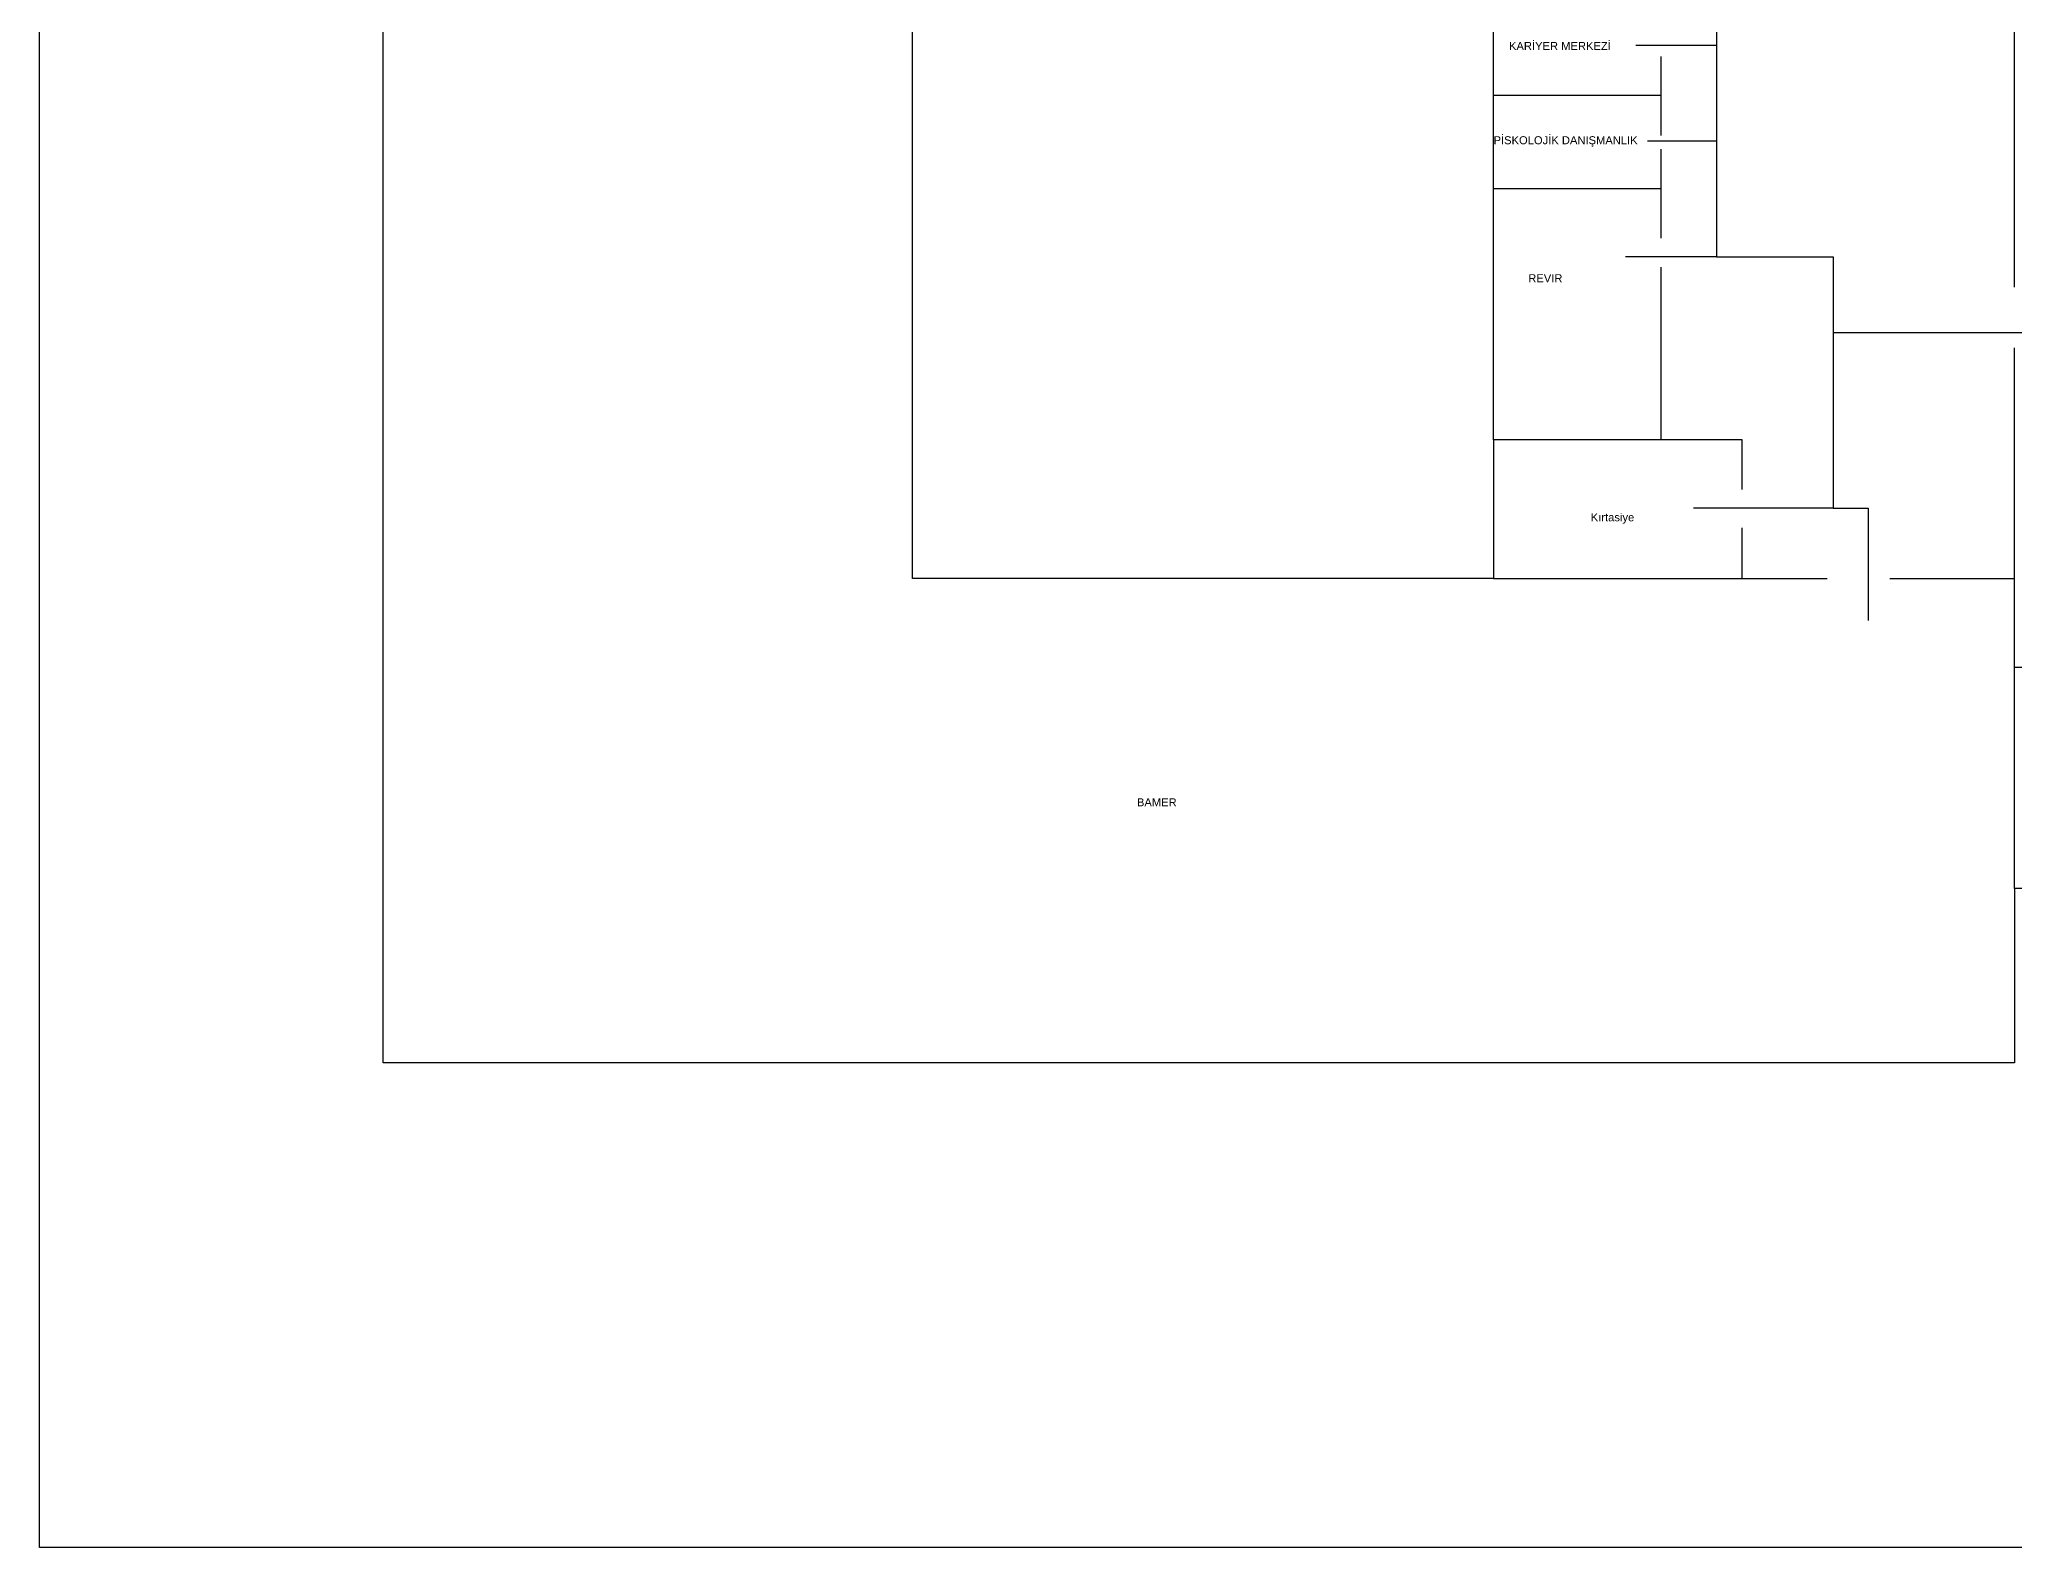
# Model space of a CAD drawing. Header units: metres. Extents: x 38820.6 to 38876.2, y 38467.9 to 38509.7.
# Drawn here: x 38820.59 to 38845.27, y 38467.91 to 38486.76 of the extents above; entities that cross this region are included whole.
import ezdxf

# ---------------------------------------------------------------- set-up
doc = ezdxf.new("R2010")
doc.units = ezdxf.units.M
doc.header["$MEASUREMENT"] = 0
for name, color, linetype in [('Paths', 70, 'Continuous'), ('Rooms', 10, 'Continuous'), ('Walls', 140, 'Continuous')]:
    doc.layers.add(name, color=color, linetype=linetype)
doc.styles.add('Annotative', font='arial.ttf')
picture_1 = doc.add_image_def('image1.jpeg', size_in_pixel=(1600, 1200))

msp = doc.modelspace()

# ---------------------------------------------------------------- linework, layer by layer
at = {"layer": 'Paths'}
for points in [[(38843.11, 38493.868), (38841.545, 38493.868), (38841.545, 38484.042), (38840.407, 38484.042)], [(38841.545, 38486.685), (38840.536, 38486.685)], [(38841.545, 38485.489), (38840.684, 38485.489)], [(38843.004, 38483.096), (38845.888, 38483.096), (38845.888, 38481.001), (38854.187, 38481.001), (38854.187, 38484.483), (38855.759, 38484.483), (38855.759, 38482.867), (38856.863, 38482.867), (38856.863, 38483.47)], [(38841.545, 38484.042), (38843.004, 38484.042), (38843.004, 38480.9), (38841.258, 38480.9)], [(38843.004, 38480.9), (38843.438, 38480.9), (38843.438, 38479.497)]]:
    msp.add_lwpolyline(points, dxfattribs=at)
at = {"layer": 'Walls'}
for points in [[(38838.758, 38481.753), (38838.758, 38493.515), (38831.497, 38493.515), (38831.497, 38489.992)], [(38845.269, 38483.664), (38845.269, 38493.43)], [(38845.269, 38476.146), (38845.269, 38473.968), (38824.879, 38473.968), (38824.879, 38489.992)], [(38838.758, 38480.023), (38831.497, 38480.023), (38831.497, 38489.992)], [(38840.848, 38486.547), (38840.848, 38485.558)], [(38840.848, 38486.058), (38838.758, 38486.058)], [(38840.848, 38485.388), (38840.848, 38484.275)], [(38840.848, 38484.892), (38838.758, 38484.892)], [(38840.848, 38483.914), (38840.848, 38481.753)], [(38869.458, 38476.146), (38845.269, 38476.146), (38845.269, 38482.907)], [(38841.865, 38481.753), (38838.758, 38481.753), (38838.758, 38480.023), (38841.865, 38480.023), (38841.865, 38480.653)], [(38841.865, 38481.136), (38841.865, 38481.753)], [(38841.865, 38480.023), (38842.929, 38480.023)], [(38843.709, 38480.023), (38845.269, 38480.023)], [(38845.269, 38478.914), (38846.649, 38478.914)]]:
    msp.add_lwpolyline(points, dxfattribs=at)

# ---------------------------------------------------------------- texts
at = {"layer": 'Rooms', "char_height": 0.1, "attachment_point": 1, "style": 'Annotative'}
for s, insert, width in [('KARİYER MERKEZİ', (38838.951, 38486.728), 1.51583), ('PİSKOLOJİK DANIŞMANLIK', (38838.758, 38485.55), 1.98409), ('REVIR', (38839.192, 38483.825), 1.30455), ('Kırtasiye', (38839.973, 38480.837), 0.55379), ('BAMER', (38834.301, 38477.274), 0.84809)]:
    msp.add_mtext(s, dxfattribs=dict(at, insert=insert, width=width))

# ---------------------------------------------------------------- pictures from other files: only their frames are drawn
at = {"layer": 'Walls'}
image = msp.add_image(picture_1, insert=(38820.586, 38467.909), size_in_units=(55.659, 41.744), dxfattribs=at)
image.dxf.flags = 6

doc.saveas('drawing.dxf')
